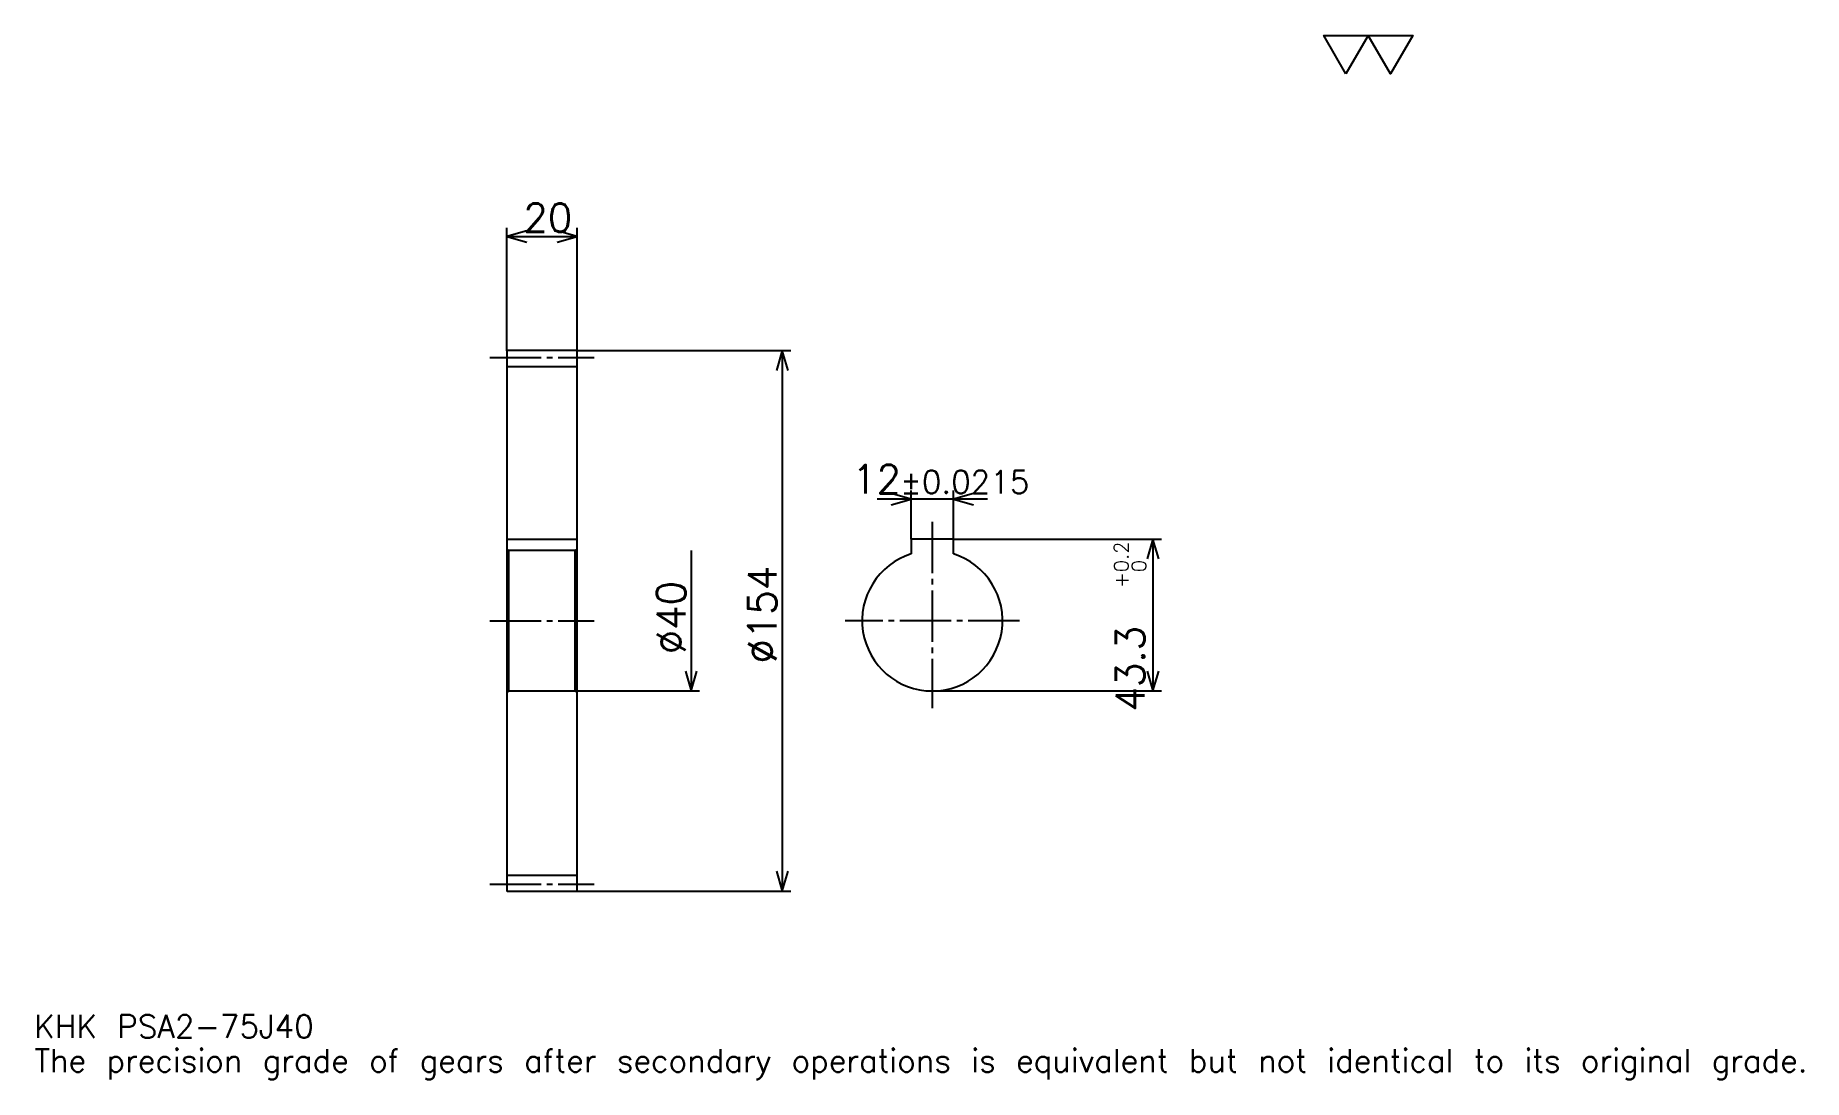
# Model space of a CAD drawing. Extents: x 17 to 520, y 6 to 303.
import ezdxf

# ---------------------------------------------------------------- set-up
doc = ezdxf.new("R2010")
doc.units = 0
doc.linetypes.add('DASHDOT', pattern=[19.5, 14.625, -1.625, 1.625, -1.625])
doc.layers.get('0').update_dxf_attribs({"linetype": 'CONTINUOUS'})
doc.layers.add('DASHDOT', color=6, linetype='DASHDOT')
doc.styles.add('KANJI', font='TXT', dxfattribs={"bigfont": 'BIGFONT'})

msp = doc.modelspace()

# ---------------------------------------------------------------- linework, layer by layer
at = {"color": 5}
for p, q in [((150.875, 213.6875), (150.875, 248.625)), ((170.875, 213.6875), (170.875, 248.625)), ((150.875, 246.1875), (170.875, 246.1875)), ((150.875, 213.587494), (150.875, 213.6875)), ((170.774994, 213.6875), (170.875, 213.6875)), ((170.875, 213.6875), (231.8125, 213.6875)), ((170.875, 213.587494), (170.875, 213.6875)), ((229.375, 213.6875), (229.375, 59.6875)), ((287.875, 171.362503), (256.375, 171.362503)), ((266.125, 159.987503), (266.125, 173.800003)), ((278.125, 159.987503), (278.125, 173.800003)), ((203.375, 156.6875), (203.375, 116.6875)), ((278.125, 159.987503), (337.4375, 159.987503)), ((335, 159.987503), (335, 116.6875)), ((170.875, 116.6875), (205.8125, 116.6875)), ((272.125, 116.6875), (337.4375, 116.6875)), ((170.774994, 59.6875), (170.875, 59.6875)), ((170.875, 59.6875), (231.8125, 59.6875))]:
    msp.add_line(p, q, dxfattribs=at)
at = {"color": 4}
for p, q in [((150.875, 209.1875), (170.875, 209.1875)), ((150.875, 159.987503), (170.875, 159.987503)), ((170.875, 157.1875), (170.375, 156.6875)), ((150.875, 116.1875), (151.375, 116.6875)), ((170.875, 116.1875), (170.375, 116.6875)), ((150.875, 64.1875), (170.875, 64.1875))]:
    msp.add_line(p, q, dxfattribs=at)
at = {"color": 7}
msp.add_lwpolyline([(390, 292.5), (383.662506, 303.484985), (409.012512, 303.484985), (402.674988, 292.5), (396.337494, 303.484985), (390, 292.5)], dxfattribs=at)
at = {"color": 5}
for points in [[(156.5625, 247.8125), (150.875, 246.1875), (156.5625, 244.5625)], [(165.1875, 244.5625), (170.875, 246.1875), (165.1875, 247.8125)], [(231, 208), (229.375, 213.6875), (227.75, 208)], [(260.4375, 169.737503), (266.125, 171.362503), (260.4375, 172.987503)], [(283.8125, 172.987503), (278.125, 171.362503), (283.8125, 169.737503)], [(336.625, 154.300003), (335, 159.987503), (333.375, 154.300003)], [(201.75, 122.375), (203.375, 116.6875), (205, 122.375)], [(333.375, 122.375), (335, 116.6875), (336.625, 122.375)], [(227.75, 65.375), (229.375, 59.6875), (231, 65.375)]]:
    msp.add_lwpolyline(points, dxfattribs=at)
at = {"color": 4}
for points in [[(150.875, 116.1875), (150.875, 59.787498), (150.975006, 59.6875), (170.774994, 59.6875), (170.875, 59.787498), (170.875, 213.587494), (170.774994, 213.6875), (150.975006, 213.6875), (150.875, 213.587494), (150.875, 116.1875)], [(150.875, 157.1875), (151.375, 156.6875), (151.375, 116.6875), (170.375, 116.6875), (170.375, 156.6875), (151.375, 156.6875)], [(278.125, 155.766281), (278.125, 159.987503), (266.125, 159.987503), (266.125, 155.766281)]]:
    msp.add_lwpolyline(points, dxfattribs=at)
msp.add_arc((272.125, 136.6875), 20, 107.45760275, 72.54239725, dxfattribs=at)
at = {"layer": 'DASHDOT', "color": 7}
for p, q in [((146, 211.6875), (175.75, 211.6875)), ((272.125, 164.862503), (272.125, 111.8125)), ((146, 136.6875), (175.75, 136.6875)), ((297, 136.6875), (247.25, 136.6875)), ((146, 61.6875), (175.75, 61.6875))]:
    msp.add_line(p, q, dxfattribs=at)

# ---------------------------------------------------------------- texts
at = {"color": 7, "style": 'KANJI'}
for s, height, p in [('20', 8.125, (155.59375, 247.487503)), ('12', 8.125, (249.259644, 172.987503)), ('%%p0.0215', 6.5, (262.989899, 172.987503)), ('KHK PSA2-75J40', 6.5, (16.25, 17.875)), ('The precision grade of gears after secondary operations is equivalent but not identical to its original grade.', 6.5, (16.25, 8.125))]:
    msp.add_text(s, height=height, dxfattribs=at).set_placement(p)
for s, height, p in [('0.2', 4.0625, (328.012512, 150.558426)), ('%%c154', 8.125, (227.75, 124.5)), ('0', 4.0625, (333.049988, 150.558426)), ('%%c40', 8.125, (201.75, 127.140625)), ('+', 4.0625, (328.012512, 146.008423)), ('43.3', 8.125, (332.5625, 110.84021))]:
    msp.add_text(s, height=height, rotation=90, dxfattribs=at).set_placement(p)

doc.saveas('drawing.dxf')
